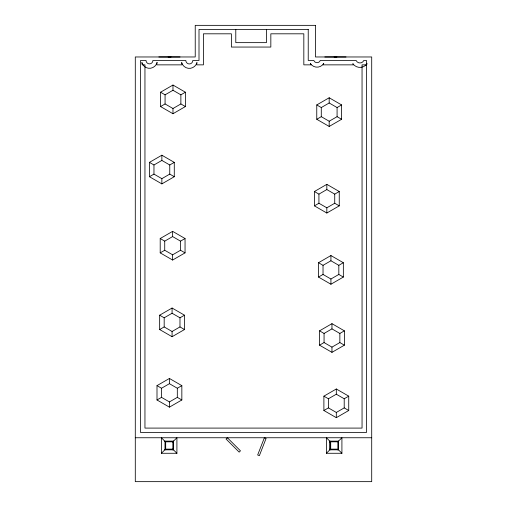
<?xml version="1.0" encoding="UTF-8"?>
<svg xmlns="http://www.w3.org/2000/svg" width="507" height="507" viewBox="0 0 507 507"><rect width="100%" height="100%" fill="white"/><g stroke="black" fill="none" stroke-linecap="round" stroke-linejoin="round"><path stroke-width="0.76" d="M164.997 449.823L165.187 449.475L173.109 449.475L173.552 449.823L173.552 441.122L164.997 441.122L164.997 449.823L173.552 449.823M165.802 449.81L165.979 449.487M330.013 449.151L330.19 448.828M330.006 449.823L330.006 441.122L338.562 441.122L338.562 449.823L330.006 449.823L330.006 441.122M330.811 449.81L330.989 449.487M164.997 441.122L165.187 441.553L161.384 437.75L161.384 453.277L165.187 449.475M338.562 441.122L338.118 441.553L341.914 437.75L341.914 453.277L326.394 453.277L330.196 449.475L338.118 449.475L338.562 449.823M173.552 441.122L173.109 441.553L176.911 437.75L176.911 453.277L161.384 453.277M173.121 442.161L173.54 441.755M173.128 442.491L173.533 442.091M160.554 92.217L172.976 85.043L185.397 92.217L185.397 106.559L172.976 113.733L160.554 106.559L160.554 92.217L165.073 94.828L165.073 103.948L172.976 108.511L180.872 103.948L180.872 94.828L172.976 90.271L165.073 94.828M160.554 106.559L165.073 103.948M180.872 94.828L185.397 92.217M149.438 162.373L161.86 155.205L174.281 162.373L174.281 176.721L161.86 183.889L149.438 176.721L149.438 162.373L153.963 164.984L153.963 174.104L161.86 178.667L169.756 174.104L169.756 164.984L161.86 160.427L153.963 164.984M149.438 176.721L153.963 174.104M169.756 164.984L174.281 162.373M316.761 104.936L329.182 97.769L341.604 104.936L341.604 119.284L329.182 126.452L316.761 119.284L316.761 104.936L321.286 107.554L329.182 102.991L337.079 107.554L337.079 116.673L329.182 121.23L321.286 116.673L321.286 107.554M316.761 119.284L321.286 116.673M337.079 107.554L341.604 104.936M160.206 238.524L172.627 231.357L185.049 238.524L185.049 252.873L172.627 260.04L160.206 252.873L160.206 238.524L164.724 241.142L164.724 250.262L172.627 254.818L180.524 250.262L180.524 241.142L172.627 236.579L164.724 241.142M160.206 252.873L164.724 250.262M180.524 241.142L185.049 238.524M314.41 191.519L326.831 184.345L339.253 191.519L339.253 205.861L326.831 213.029L314.41 205.861L314.41 191.519L318.928 194.13L318.928 203.25L326.831 207.807L334.728 203.25L334.728 194.13L326.831 189.567L318.928 194.13M314.41 205.861L318.928 203.25M334.728 194.13L339.253 191.519M159.654 315.196L172.076 308.028L184.497 315.196L184.497 329.537L172.076 336.711L159.654 329.537L159.654 315.196L164.179 317.807L164.179 326.926L172.076 331.489L179.979 326.926L179.979 317.807L172.076 313.25L164.179 317.807M159.654 329.537L164.179 326.926M179.979 317.807L184.497 315.196M318.504 262.721L330.925 255.547L343.347 262.721L343.347 277.063L330.925 284.237L318.504 277.063L318.504 262.721L323.029 265.332L323.029 274.452L330.925 279.015L338.822 274.452L338.822 265.332L330.925 260.775L323.029 265.332M318.504 277.063L323.029 274.452M338.822 265.332L343.347 262.721M156.999 385.637L169.42 378.463L181.842 385.637L181.842 399.979L169.42 407.146L156.999 399.979L156.999 385.637L161.518 388.248L169.42 383.685L177.317 388.248L177.317 397.368L169.42 401.924L161.518 397.368L161.518 388.248M156.999 399.979L161.518 397.368M177.317 388.248L181.842 385.637M319.537 330.837L331.958 323.662L344.38 330.837L344.38 345.178L331.958 352.346L319.537 345.178L319.537 330.837L324.062 333.448L324.062 342.567L331.958 347.124L339.855 342.567L339.855 333.448L331.958 328.885L324.062 333.448M319.537 345.178L324.062 342.567M339.855 333.448L344.38 330.837M323.891 396.163L336.312 388.989L348.734 396.163L348.734 410.505L336.312 417.679L323.891 410.505L323.891 396.163L328.409 398.775L328.409 407.894L336.312 412.451L344.209 407.894L344.209 398.775L336.312 394.212L328.409 398.775M323.891 410.505L328.409 407.894M344.209 398.775L348.734 396.163M168.166 56.968L170.859 56.968L169.433 56.968M334.151 56.968L336.844 56.968M135.293 437.75L371.707 437.75M337.079 116.673L341.604 119.284M180.872 103.948L185.397 106.559M334.728 203.25L339.253 205.861M169.756 174.104L174.281 176.721M338.822 274.452L343.347 277.063M180.524 250.262L185.049 252.873M339.855 342.567L344.38 345.178M344.209 407.894L348.734 410.505M179.979 326.926L184.497 329.537M177.317 397.368L181.842 399.979M337.332 449.487L337.744 449.81M336.984 449.494L337.383 449.804M173.128 448.537L173.533 448.853M173.121 448.86L173.54 449.189M172.323 449.487L172.735 449.81M171.974 449.494L172.374 449.804M330.196 441.553L326.394 437.75L326.394 453.277M338.118 449.475L341.914 453.277M173.109 449.475L176.911 453.277M330.013 441.793L330.19 442.199M330.013 442.364L330.184 442.744M346.021 56.968L324.822 56.968M336.312 388.989L336.312 394.212M336.312 412.451L336.312 417.679M331.958 323.662L331.958 328.885M331.958 347.124L331.958 352.346M330.925 255.547L330.925 260.775M330.925 279.015L330.925 284.237M329.182 97.769L329.182 102.991M329.182 121.23L329.182 126.452M326.831 184.345L326.831 189.567M326.831 207.807L326.831 213.029M266.422 29.406L266.422 42.645L235.787 42.645L235.787 29.406M180.036 56.968L158.837 56.968M172.976 85.043L172.976 90.271M172.976 108.511L172.976 113.733M172.627 231.357L172.627 236.579M172.627 254.818L172.627 260.04M172.076 308.028L172.076 313.25M172.076 331.489L172.076 336.711M169.42 378.463L169.42 383.685M169.42 401.924L169.42 407.146M161.86 155.205L161.86 160.427M161.86 178.667L161.86 183.889M157.062 62.488L156.752 64.858L181.969 64.858L181.658 62.507A7.928 7.928 0 0 0 196.976 62.507L196.665 64.858L203.415 64.858L203.415 33.811L231.382 33.811L231.382 47.056L270.833 47.056L270.833 33.811L303.826 33.811L303.826 64.858L311.032 64.858L310.328 63.419A7.903 7.903 0 0 0 323.777 63.419L323.073 64.858L353.493 64.858L352.84 63.705A8.695 8.695 0 0 0 367.093 63.705L366.434 64.858L362.049 64.858L362.049 428.092L144.951 428.092L144.951 64.858L142.182 64.858L141.865 62.488A7.865 7.865 0 0 0 157.062 62.488M264.381 437.75L257.664 454.988L259.369 455.654L266.086 438.416L264.381 437.75M227.377 437.75L226.084 439.043L239.165 452.13L240.457 450.837L227.377 437.75M315.443 25.35L195.233 25.35L195.233 56.968L135.293 56.968L135.293 481.65L371.707 481.65L371.707 56.968L315.443 56.968L315.443 25.35M308.231 29.406L199.004 29.406L199.004 60.453L192.806 60.453A3.486 3.486 0 0 1 189.32 63.939A3.486 3.486 0 0 1 185.835 60.453L152.886 60.453A3.422 3.422 0 0 1 149.464 63.876A3.422 3.422 0 0 1 146.041 60.453L140.547 60.453L140.547 432.496L366.453 432.496L366.453 60.453L363.868 60.453A4.271 4.271 0 0 1 356.066 60.453L320.316 60.453A3.473 3.473 0 0 1 313.789 60.453L308.231 60.453L308.231 29.406M172.855 441.812L165.688 441.812L165.688 449.132L172.855 449.132L172.855 441.812M337.865 441.812L330.697 441.812L330.697 449.132L337.865 449.132L337.865 441.812"/></g></svg>
